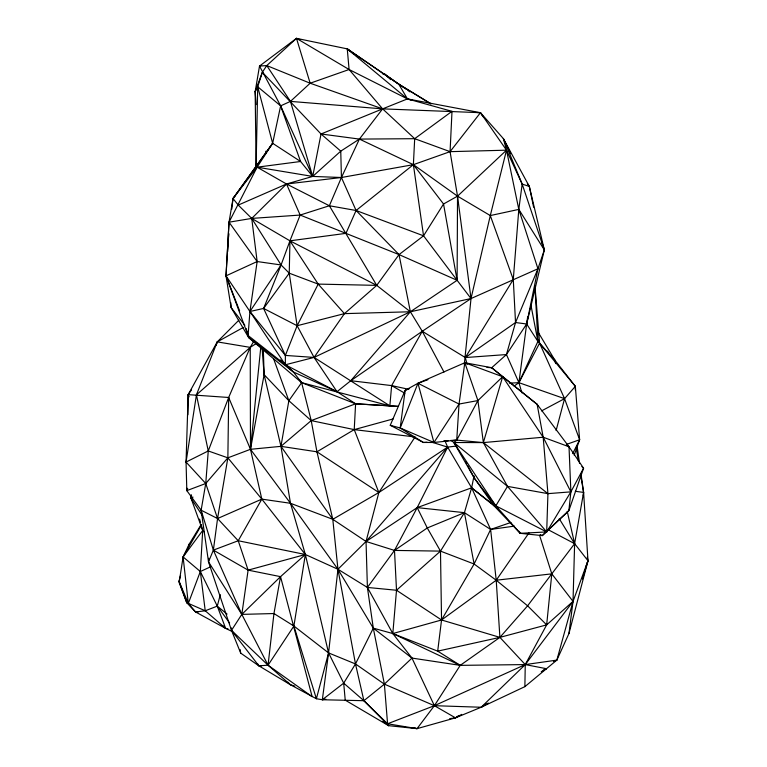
<?xml version="1.0" encoding="UTF-8"?>
<svg xmlns="http://www.w3.org/2000/svg" width="767" height="767" viewBox="0 0 767 767"><rect width="100%" height="100%" fill="white"/><g stroke="black" fill="none" stroke-linecap="round" stroke-linejoin="round"><path stroke-width="1.15" d="M580.983 473.785L583.591 492.414L587.992 560.763L568.961 633.513L556.852 660.109L524.877 686.647L481.168 707.251L455.473 717.845L417.056 728.65L388.591 725.668L363.894 700.702L355.485 663.944L337.95 569.267L332.792 519.317L316.944 451.801L311.21 420.604L301.623 382.647L293.425 371.985L285.362 364.785L285.372 355.428L297.136 325.726L318.19 284.097L289.945 240.828L251.729 218.413L238.24 205.086L233.015 198.538L272.64 143.295L280.645 105.856L259.514 66.067L296.484 38.35L347.259 48.877L406.021 89.116M256.475 163.745L256.111 165.988L255.162 91.695L262.343 72.28L266.772 65.579L296.484 38.35L349.09 69.519L407.45 98.905L452.003 111.33L450.076 151.655L457.525 196.16L457.113 280.3L471.015 298.555L464.303 364.469M575.298 389.904L575.336 386.338L554.848 360.107L537.907 341.43L526.661 323.99L526.536 321.594M587.254 557.245L587.992 560.763L573.026 601.395L556.852 660.109L525.251 664.586L460.229 665.353L411.975 658.086L384.392 684.154L363.894 700.702L322.332 699.744L316.387 698.737L290.348 684.701L268.047 665.21L241.816 614.386L213.37 550.131L201.136 510.208L186.822 490.631L186.86 488.263M187.886 414.794L188.164 394.641L217.253 341.881L238.873 320.194M253.839 341.181L250.224 347.374L228.671 397.479L227.866 457.841L217.56 518.54L213.37 550.131L208.509 561.866L231.49 630.349L240.694 653.11L258.834 665.804L290.348 684.701L294.796 686.129M524.877 686.647L525.251 664.586L546.66 624.875L573.026 601.395L574.617 543.659L583.591 492.414L580.696 474.907M256.111 165.988L257.712 86.776L262.343 72.28L321.028 133.985L340.759 151.147L341.43 177.503L356.08 210.494L399.032 254.596L457.113 280.3L410.364 311.766L314.067 357.422L285.362 364.785L248.086 335.495L226.016 275.852L229.026 222.19L233.015 198.538L272.64 143.295L257.712 86.776L255.162 91.695L256.159 104.619M521.848 392.8L518.923 382.675L526.661 323.99L544.33 249.937L522.174 184.09L506.498 150.179L450.076 151.655L413.384 164.665L341.43 177.503L312.706 176.429L300.578 161.492L272.64 143.295L257.089 167.187L229.026 222.19L226.016 275.852L231.097 307.538L248.642 337.566L301.623 382.647L355.6 403.797L398.111 406.376L355.6 403.797L337.001 391.697L314.067 357.422L297.136 325.726L289.245 273.186L289.945 240.828L300.156 215.057L286.522 184.003L257.089 167.187L233.015 198.538L231.797 209.113M457.094 445.953L447.65 447.123L378.85 492.519L316.944 451.801L280.943 446.346L250.483 449.309L227.866 457.841L205.748 483.507L186.822 490.631L186.055 462.06L188.164 394.641L191.558 389.809M451.044 440.392L453.853 442.511L474.543 478.503L495.827 505.837L520.247 533.324L546.689 531.943L547.935 493.651L543.189 437.228L537.13 404.324L491.676 367.709L464.812 362.743L417.967 383.27L405.149 390.384L390.25 425.292L423.403 442.473L433.93 442.482L456.739 440.085L483.363 442.597L543.189 437.228L569.018 446.768L583.572 468.225L568.865 510.601L542.288 535.606L520.247 533.324L493.737 505.491L471.628 487.812L447.65 447.123L444.908 440.689M461.696 714.393L455.473 717.845L434.381 705.688L384.392 684.154L355.485 663.944L328.564 652.909L293.895 626.025L273.953 613.542L241.816 614.386L208.509 561.866L208.672 558.299M430.833 103.823L398.792 84.197L347.259 48.877L349.09 69.519L382.608 108.866L414.688 138.693L413.384 164.665L423.547 235.814L457.113 280.3L443.537 204.003L413.384 164.665L359.416 139.086L321.028 133.985L312.706 176.429L286.522 184.003L238.24 205.086M201.146 524.791L202.709 530.467L200.331 571.52L205.23 610.772L225.642 628.394L231.73 631.308M549.143 529.153L568.865 510.601L570.869 491.858L569.018 446.768L537.13 404.324L502.653 376.722L464.812 362.743L459.04 404.046L456.739 440.085L453.853 442.511L495.827 505.837L546.689 531.943L570.869 491.858L583.572 468.225L581.913 466.566M191.357 494.936L191.117 498.483L202.709 530.467L204.367 532.125M227.962 628.71L225.642 628.394L195.595 611.989L186.745 602.709L186.899 600.427M243.455 327.375L217.253 341.881L196.438 394.842L208.26 450.958L205.748 483.507L201.136 510.208L208.509 561.866M248.086 335.495L249.927 311.498L257.156 261.537L251.729 218.413L286.522 184.003L341.43 177.503L359.416 139.086L382.608 108.866L407.45 98.905L480.468 112.691L503.401 138.674L529.326 186.439L544.33 249.937L537.945 268.766L515.529 322.533L506.441 354.555L491.618 367.805M583.313 495.971L583.591 492.414L575.279 491.302M262.132 348.458L264.116 374.651L280.943 446.346L290.492 503.286L305.352 554.503L328.564 652.909L343.693 683.148L363.894 700.702L387.575 723.78L417.056 728.65L434.381 705.688L411.975 658.086L392.819 633.561L396.51 590.254L394.497 550.418L417.2 507.62L447.65 447.123L431.926 442.223M299.542 379.761L301.623 382.647L389.847 405.848L391.64 385.6L422.262 331.286L471.015 298.555L537.945 268.766L518.808 209.401L506.498 150.179L503.401 138.674L510.726 153.745M265.66 153.544L265.871 151.176M260.78 347.25L250.483 449.309L261.825 499.125L305.352 554.503L337.95 569.267L367.403 587.445L396.51 590.254L441.543 619.985L499.902 637.377L525.251 664.586L546.363 668.68L541.262 671.7M189.113 396.827L188.164 394.641L228.671 397.479L250.483 449.309L290.492 503.286L337.95 569.267L373.308 628.154L392.819 633.561L437.689 651.145L499.902 637.377L546.66 624.875L551.799 573.85L539.642 535.539M325.812 699.159L322.332 699.744L328.564 652.909L337.95 569.267L366.032 541.473L447.65 447.123M280.53 576.65L241.816 614.386L231.49 630.349L258.834 665.804L268.047 665.21L273.953 613.542L280.53 576.65L305.352 554.503L238.23 540.745L213.37 550.131L248.115 570.14L280.53 576.65L312.14 696.666L268.047 665.21L231.49 630.349L231.442 627.972M228.125 240.828L227.732 251.471M228.537 237.3L228.94 233.782M493.871 505.29L471.628 487.812L417.2 507.62L427.277 527.964L440.488 551.118L441.543 619.985L437.689 651.145L460.229 665.353L499.902 637.377L527.61 605.815L574.617 543.659L567.235 511.426M568.961 633.513L573.026 601.395L551.799 573.85L496.22 580.226L441.543 619.985L392.819 633.561L367.403 587.445L366.032 541.473L378.85 492.519L414.429 437.957M426.979 442.214L423.403 442.473L400.192 427.976L405.149 390.384L409.549 388.62M503.401 138.674L522.174 184.09L518.808 209.401L513.286 279.485L515.529 322.533L465.32 357.547L422.262 331.286L410.364 311.766L399.032 254.596L300.156 215.057L251.729 218.413L229.026 222.19L257.156 261.537L281.086 264.96L289.245 273.186L318.19 284.097L376.731 285.372L410.364 311.766L471.015 298.555L490.295 215.565L506.498 150.179L480.468 112.691L476.959 112.5M241.816 614.386L248.115 570.14L238.23 540.745L217.56 518.54L201.136 510.208M527.658 316.953L526.661 323.99L506.441 354.555L465.32 357.547L467.103 364.402M546.66 624.875L527.61 605.815L496.22 580.226L474.111 564.013L440.488 551.118L394.497 550.418L366.032 541.473L332.792 519.317L290.492 503.286L261.825 499.125L217.56 518.54L205.748 483.507L186.055 462.06L196.438 394.842L250.224 347.374L256.801 343.146M268.047 665.21L293.895 626.025L305.352 554.503L248.115 570.14M220.311 594.636L217.272 606.131L205.23 610.772L186.745 602.709L179.133 582.527L183.102 556.928L189.228 544.043L201.088 524.686M255.162 91.695L259.514 66.067L266.772 65.579L310.165 83.219L382.608 108.866L480.468 112.691L482.961 116.651M280.943 446.346L311.21 420.604L355.6 403.797L354.229 429.616L378.85 492.519L332.792 519.317L280.943 446.346L288.852 400.71L301.623 382.647M263.349 349.934L264.116 374.651L250.483 449.309L250.224 347.374L217.253 341.881L216.236 345.188M396.51 590.254L440.488 551.118L464.428 512.663L471.628 487.812L473.948 476.326M537.945 268.766L526.661 323.99L515.529 322.533M191.721 496.172L191.117 498.483L202.143 515.299M328.564 652.909L316.387 698.737L293.895 626.025M556.104 430.555L564.56 398.658L575.336 386.338L539.575 343.185L538.453 339.867M186.745 602.709L179.008 581.175L180.552 575.547M187.992 548.549L189.228 544.043M546.689 531.943L507.505 486.364L483.363 442.597L502.653 376.722L491.676 367.709L486.94 367.422M582.469 579.018L587.992 560.763L574.617 543.659L559.239 518.684M585.681 567.398L587.992 560.763M574.205 455.234L579.622 439.74L575.336 386.338M465.32 357.547L513.286 279.485L490.295 215.565L457.525 196.16L413.384 164.665L356.08 210.494L345.965 233.35L289.945 240.828L281.086 264.96L263.608 308.439L285.372 355.428L314.067 357.422L389.847 405.848M186.055 462.06L208.26 450.958L228.671 397.479M186.822 490.631L187.685 488.406M390.25 425.292L400.192 427.976L417.967 383.27L427.948 379.684M300.156 215.057L329.359 205.757L341.43 177.503M535.002 287.04L537.907 341.43L518.923 382.675L514.149 386.041M441.543 619.985L474.111 564.013L490.621 529.441L510.88 522.471M572.709 453.623L579.622 439.74L564.56 398.658L539.575 343.185L534.963 285.87M539.575 343.185L518.923 382.675L509.384 383.136M547.935 493.651L483.363 442.597L453.853 442.511L507.505 486.364L547.935 493.651L570.869 491.858L543.189 437.228L502.653 376.722L477.918 400.566L456.739 440.085L450.785 440.507M238.23 540.745L261.825 499.125L227.866 457.841L208.26 450.958M201.52 524.887L183.102 556.928L188.308 603.466L195.595 611.989L197.944 612.267M507.505 486.364L495.827 505.837L493.737 505.491L474.543 478.503L467.889 465.895M322.332 699.744L343.693 683.148L355.485 663.944L373.308 628.154L367.403 587.445L394.497 550.418L427.277 527.964L464.428 512.663L490.621 529.441L514.35 526.124M314.067 357.422L344.431 313.636L376.731 285.372L399.032 254.596L423.547 235.814L443.537 204.003L457.525 196.16L506.498 150.179M400.192 427.976L433.93 442.482L459.04 404.046L477.918 400.566L483.363 442.597M443.988 372.043L422.262 331.286L350.797 380.71L337.001 391.697L285.362 364.785L249.927 311.498L281.086 264.96L251.729 218.413M499.902 637.377L496.22 580.226L528.904 532.988M257.156 261.537L226.016 275.852L249.927 311.498L263.608 308.439L289.245 273.186M202.709 530.467L183.102 556.928L200.331 571.52L217.272 606.131L225.642 628.394L223.178 625.958M343.693 683.148L345.227 700.137L388.591 725.668L387.575 723.78L434.381 705.688L481.168 707.251L525.251 664.586L573.026 601.395M480.468 112.691L450.076 151.655L414.688 138.693L359.416 139.086L340.759 151.147L312.706 176.429L257.089 167.187L300.578 161.492L280.645 105.856L257.712 86.776M233.015 198.538L234.702 196.898M547.427 530.764L542.288 535.606L540.208 534.541M266.772 65.579L290.444 101.388L312.706 176.429L280.645 105.856L290.444 101.388L310.165 83.219L349.09 69.519M414.688 138.693L452.003 111.33M193.016 497.121L191.117 498.483L191.021 495.137M458.311 715.87L455.473 717.845L449.702 718.65M366.032 541.473L417.2 507.62L464.428 512.663L474.111 564.013M486.086 703.991L481.168 707.251L488.301 703.032M316.944 451.801L354.229 429.616L393.279 418.897M541.56 410.891L564.56 398.658L518.923 382.675L506.441 354.555M543.18 670.329L546.363 668.68M210.944 566.64L200.331 571.52L188.308 603.466L179.008 581.175M525.251 664.586L434.381 705.688L460.229 665.353L392.819 633.561M553.611 661.48L556.852 660.109M321.028 133.985L382.608 108.866L290.444 101.388M566.391 444.438L579.622 439.74M407.91 389.137L391.64 385.6L350.797 380.71L410.364 311.766L344.431 313.636L297.136 325.726L263.608 308.439M490.295 215.565L518.808 209.401L544.33 249.937L541.838 242.382M195.595 611.989L205.23 610.772M443.642 441.015L448.407 440.68M382.388 73.757L384.622 74.016L398.792 84.197L431.073 103.861M415.081 436.969L354.229 429.616L311.21 420.604L288.852 400.71L264.116 374.651M286.522 184.003L329.359 205.757L356.08 210.494L423.547 235.814M261.039 666.274L258.834 665.804L257.683 663.8M522.174 184.09L529.326 186.439L533.621 207.176M413.72 727.538L417.056 728.65M353.76 54.045L347.259 48.877L407.45 98.905L410.776 100.036M299.801 39.587L296.484 38.35L310.165 83.219M246.188 328.506L248.642 337.566L293.425 371.985L337.001 391.697M459.04 404.046L417.967 383.27L433.93 442.482M289.945 240.828L376.731 285.372L329.359 205.757M548.328 529.796L574.617 543.659M391.64 385.6L404.823 393.222M567.053 445.55L569.018 446.768M407.967 90.487L409.914 91.858M382.944 721.325L388.591 725.668M498.397 509.087L493.737 505.491L493.258 503.181M411.975 658.086L373.308 628.154L384.392 684.154L387.575 723.78M227.07 614.079L217.272 606.131L229.601 622.986M384.622 74.016L390.652 79.605M284.03 363.002L293.425 371.985M280.281 359.867L285.362 364.785M287.855 682.151L290.348 684.701M400.422 85.933L398.792 84.197L407.45 98.905M318.19 284.097L344.431 313.636M249.927 311.498L285.372 355.428M244.855 325.313L231.097 307.538L230.809 302.764M527.351 183.581L529.326 186.439M538.338 332.504L554.848 360.107L555.807 363.52M547.552 351.171L548.635 353.232M465.674 461.696L466.777 463.795M519.249 531.32L520.247 533.324M471.628 487.812L490.621 529.441L496.22 580.226M537.13 404.324L538.108 406.491M226.016 275.852L239.62 310.903M273.733 359.109L288.852 400.71M464.812 362.743L477.918 400.566M199.573 519.106L200.513 522.519M554.848 360.107L555.72 363.577M530.946 305.189L537.907 341.43M576.257 448.062L578.385 460.9M240.167 649.572L240.694 653.11M577.072 445.857L579.516 463.316M457.525 196.16L471.015 298.555M474.37 476.134L474.543 478.503"/></g></svg>
